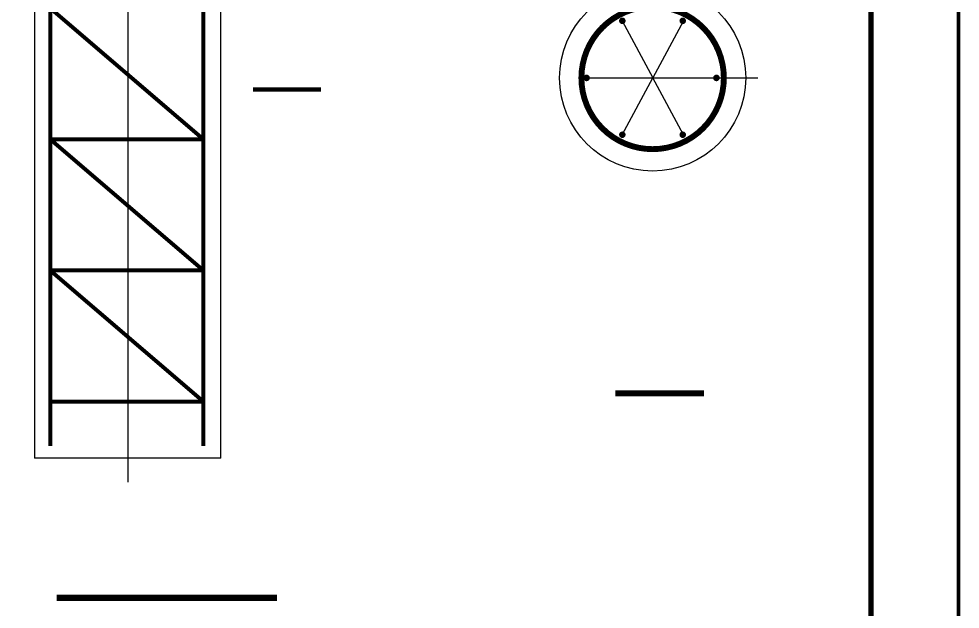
# Model space of a CAD drawing. Extents: x 447413 to 2975780, y -1432727 to 1301644.
# Drawn here: x 2363677 to 2379832, y 658793 to 668922 of the extents above; entities that cross this region are included whole.
import ezdxf

# ---------------------------------------------------------------- set-up
doc = ezdxf.new("R2010")
doc.units = 0
doc.header["$LTSCALE"] = 1000
doc.header["$MEASUREMENT"] = 0
doc.linetypes.add('DOTE', pattern=[2.42, 2, -0.2, 0.02, -0.2])
for name, color, linetype in [('DIM_SYMB', 3, 'Continuous'), ('DOTE', 1, 'Continuous'), ('JG', 4, 'Continuous'), ('LAYER1', 4, 'Continuous'), ('PUB_DIM', 3, 'Continuous'), ('PUB_TEXT', 7, 'Continuous'), ('图框', 253, 'Continuous'), ('梁', 4, 'Continuous')]:
    doc.layers.add(name, color=color, linetype=linetype)

# ---------------------------------------------------------------- blocks, each defined once
blk = doc.blocks.new('A$C6B0021A6')
at = {"layer": '图框', "color": 2, "const_width": 40, "elevation": -84000}
blk.add_lwpolyline([(20, 84120), (118920, 84120), (118920, 20), (20, 20)], close=True, dxfattribs=at)
at = {"layer": '图框', "color": 153, "const_width": 58, "elevation": -84000}
blk.add_lwpolyline([(111420, 1020), (2520, 1020), (2520, 83120), (111420, 83120)], close=True, dxfattribs=at)
blk = doc.blocks.new('基桩大样')
at = {"layer": 'DIM_SYMB', "const_width": 70}
blk.add_lwpolyline([(915760, -130488), (918281, -130488)], dxfattribs=at)
at = {"layer": 'DOTE', "linetype": 'DOTE', "ltscale": 5}
blk.add_line((916574, -111528), (916574, -129165), dxfattribs=at)
at = {"layer": 'JG'}
for q in [(917639, -128592), (915509, -128892)]:
    blk.add_line((917639, -128892), q, dxfattribs=at)
at = {"layer": 'JG', "const_width": 45}
for points in [[(915687, -123323), (915687, -128753)], [(917439, -123323), (917439, -128753)], [(915687, -123743), (917439, -125243)], [(915687, -125243), (917439, -126743)], [(915687, -125243), (917439, -125243)], [(915687, -126743), (917439, -126743)], [(915687, -126743), (917439, -128243)], [(915687, -128243), (917439, -128243)]]:
    blk.add_lwpolyline(points, dxfattribs=at)
at = {"layer": 'LAYER1'}
for p, q in [((915509, -123323), (915509, -128892)), ((917639, -128592), (917639, -123323))]:
    blk.add_line(p, q, dxfattribs=at)
at = {"layer": 'PUB_DIM', "ltscale": 3}
blk.add_line((915509, -128592), (915509, -128892), dxfattribs=at)
at = {"layer": 'PUB_DIM', "const_width": 67.5}
blk.add_lwpolyline([(923394, -124541, 1), (921764, -124541, 1)], format="xyb", close=True, dxfattribs=at)
at = {"layer": 'PUB_DIM'}
for points, const_width in [([(918008, -124673), (918784, -124673)], 50), ([(922153, -128148), (923165, -128148)], 70)]:
    blk.add_lwpolyline(points, dxfattribs=dict(at, const_width=const_width))
blk.add_circle((922579, -124541), 1065, dxfattribs=at)
at = {"layer": 'PUB_TEXT', "const_width": 37.3}
for points in [[(922214, -123888, 1), (922251, -123888, 1)], [(922905, -123888, 1), (922942, -123888, 1)], [(921804, -124541, 1), (921842, -124541, 1)], [(923290, -124541, 1), (923328, -124541, 1)], [(922214, -125191, 1), (922251, -125191, 1)], [(922905, -125191, 1), (922942, -125191, 1)]]:
    blk.add_lwpolyline(points, format="xyb", close=True, dxfattribs=at)
at = {"layer": '梁'}
for p, q in [((922232, -123888), (922582, -124541)), ((922932, -123888), (922582, -124541)), ((921764, -124541), (923781, -124541)), ((922232, -125193), (922582, -124541)), ((922932, -125193), (922582, -124541))]:
    blk.add_line(p, q, dxfattribs=at)

msp = doc.modelspace()

# ---------------------------------------------------------------- block references
at = {"xscale": 1.5, "yscale": 1.5, "zscale": 1.5, "rotation": 270}
msp.add_blockref('A$C6B0021A6', (2253622, 825737.4, 504000), dxfattribs=at)
at = {"xscale": 1.5, "yscale": 1.5, "zscale": 1.5}
msp.add_blockref('基桩大样', (990685.6, 854720.1), dxfattribs=at)

doc.saveas('drawing.dxf')
